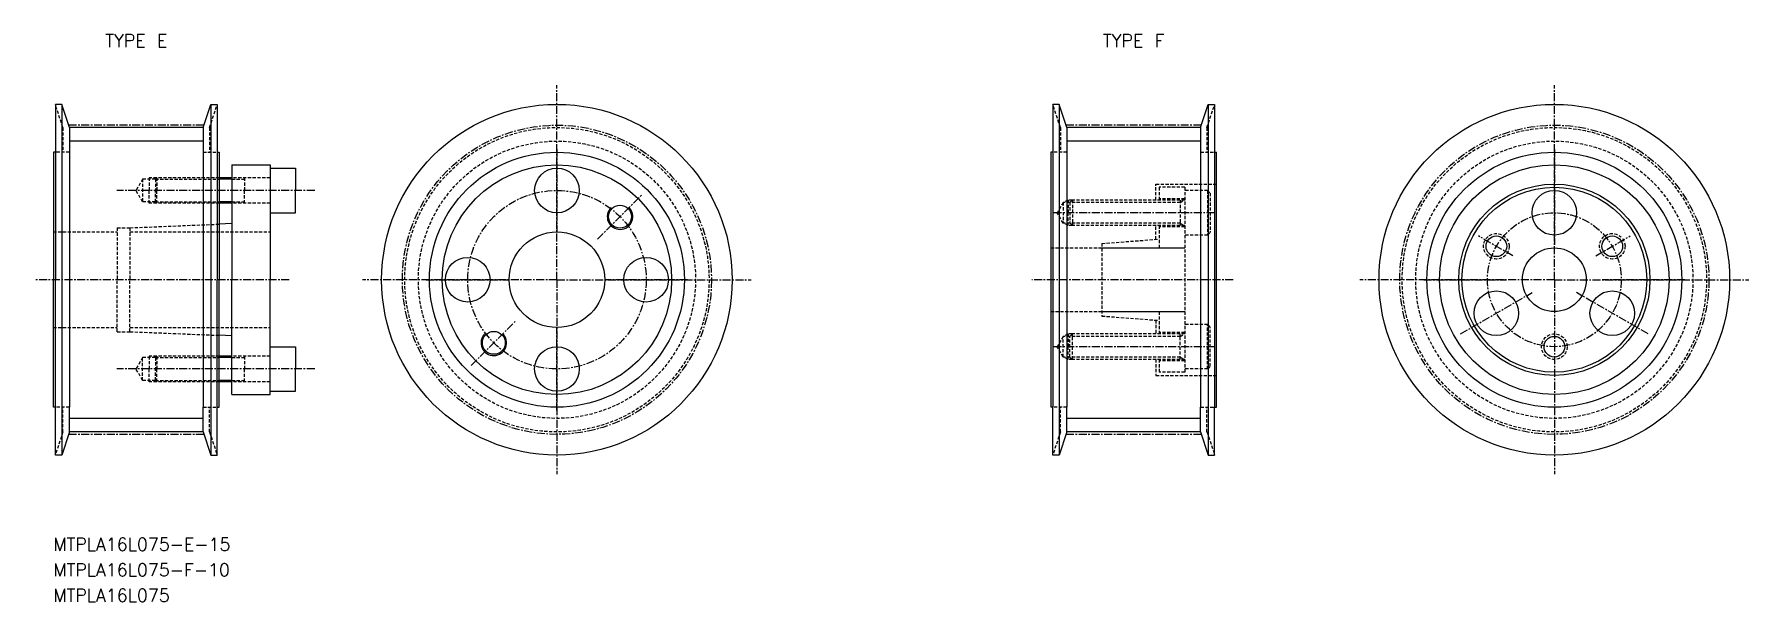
# Model space of a CAD drawing. Extents: x 21 to 290, y 61 to 150.
import ezdxf
from ezdxf.enums import TextEntityAlignment as Align

# ---------------------------------------------------------------- set-up
doc = ezdxf.new("R2010")
doc.units = 0
doc.linetypes.add('CENTER', pattern=[2, 1.25, -0.25, 0.25, -0.25])
doc.linetypes.add('DASHED', pattern=[0.75, 0.5, -0.25])
doc.layers.get('0').update_dxf_attribs({"linetype": 'CONTINUOUS'})
doc.layers.add('CENTER', color=1, linetype='CENTER')
doc.styles.add('MISUMI', font='txt.shx')

msp = doc.modelspace()

# ---------------------------------------------------------------- linework, layer by layer
at = {"color": 7, "linetype": 'CONTINUOUS'}
for p, q in [((24.58, 139.1), (24.58, 131.6)), ((25.58, 139.1), (24.58, 139.1)), ((25.58, 139.1), (25.58, 84.1)), ((26.78, 135.47), (25.58, 139.1)), ((47.78, 135.47), (48.98, 139.1)), ((48.98, 139.1), (48.98, 84.1)), ((48.98, 139.1), (49.98, 139.1)), ((49.98, 139.1), (49.98, 131.6)), ((181.08, 139.1), (181.08, 131.6)), ((182.08, 139.1), (181.08, 139.1)), ((182.08, 139.1), (182.08, 84.1)), ((183.28, 135.47), (182.08, 139.1)), ((204.28, 135.47), (205.48, 139.1)), ((205.48, 139.1), (205.48, 84.1)), ((205.48, 139.1), (206.48, 139.1)), ((206.48, 139.1), (206.48, 131.6)), ((47.78, 135.47), (26.78, 135.47)), ((26.78, 135.47), (26.78, 131.6)), ((47.78, 135.47), (47.78, 131.6)), ((204.28, 135.47), (183.28, 135.47)), ((183.28, 135.47), (183.28, 131.6)), ((204.28, 135.47), (204.28, 131.6)), ((24.28, 131.6), (24.28, 111.6)), ((24.58, 131.6), (24.28, 131.6)), ((24.58, 131.6), (24.58, 111.6)), ((26.78, 131.6), (26.78, 91.6)), ((47.78, 131.6), (47.78, 91.6)), ((49.98, 131.6), (49.98, 111.6)), ((49.98, 131.6), (50.28, 131.6)), ((50.28, 131.6), (50.28, 127.6)), ((52.28, 129.6), (58.28, 129.6)), ((52.28, 129.6), (52.28, 127.6)), ((58.28, 129.6), (58.28, 129.1)), ((180.78, 131.6), (180.78, 91.6)), ((181.08, 131.6), (180.78, 131.6)), ((181.08, 131.6), (181.08, 91.6)), ((183.28, 131.6), (183.28, 91.6)), ((204.28, 131.6), (204.28, 91.6)), ((206.48, 131.6), (206.48, 91.6)), ((206.48, 131.6), (206.78, 131.6)), ((206.78, 91.6), (206.78, 131.6)), ((50.28, 127.6), (50.28, 123.6)), ((52.28, 127.6), (50.28, 127.6)), ((52.28, 127.6), (52.28, 123.6)), ((58.28, 129.1), (58.28, 122.1)), ((58.28, 129.1), (62.28, 129.1)), ((62.28, 129.1), (62.28, 125.6)), ((62.28, 122.1), (62.28, 125.6)), ((50.28, 123.6), (50.28, 120.32)), ((52.28, 123.6), (50.28, 123.6)), ((52.28, 123.6), (52.28, 120.4)), ((58.28, 122.1), (58.28, 111.6)), ((58.28, 122.1), (62.28, 122.1)), ((52.28, 120.4), (50.28, 120.32)), ((50.28, 120.32), (50.28, 111.6)), ((52.28, 120.4), (52.28, 111.6)), ((24.28, 91.6), (24.28, 111.6)), ((24.58, 91.6), (24.58, 111.6)), ((49.98, 91.6), (49.98, 111.6)), ((50.28, 102.88), (50.28, 111.6)), ((52.28, 102.8), (52.28, 111.6)), ((58.28, 101.1), (58.28, 111.6)), ((50.28, 99.6), (50.28, 102.88)), ((52.28, 102.8), (50.28, 102.88)), ((52.28, 99.6), (52.28, 102.8)), ((52.28, 99.6), (50.28, 99.6)), ((50.28, 95.6), (50.28, 99.6)), ((52.28, 95.6), (52.28, 99.6)), ((58.28, 94.1), (58.28, 101.1)), ((58.28, 101.1), (62.28, 101.1)), ((62.28, 101.1), (62.28, 97.6)), ((62.28, 94.1), (62.28, 97.6)), ((50.28, 91.6), (50.28, 95.6)), ((52.28, 95.6), (50.28, 95.6)), ((52.28, 93.6), (52.28, 95.6)), ((24.58, 91.6), (24.28, 91.6)), ((24.58, 84.1), (24.58, 91.6)), ((26.78, 87.72), (26.78, 91.6)), ((47.78, 87.72), (47.78, 91.6)), ((49.98, 84.1), (49.98, 91.6)), ((49.98, 91.6), (50.28, 91.6)), ((52.28, 93.6), (58.28, 93.6)), ((58.28, 93.6), (58.28, 94.1)), ((58.28, 94.1), (62.28, 94.1)), ((181.08, 91.6), (180.78, 91.6)), ((181.08, 84.1), (181.08, 91.6)), ((183.28, 87.72), (183.28, 91.6)), ((204.28, 87.72), (204.28, 91.6)), ((206.48, 84.1), (206.48, 91.6)), ((206.48, 91.6), (206.78, 91.6)), ((26.78, 87.72), (25.58, 84.1)), ((47.78, 87.72), (26.78, 87.72)), ((47.78, 87.72), (48.98, 84.1)), ((183.28, 87.72), (182.08, 84.1)), ((204.28, 87.72), (183.28, 87.72)), ((204.28, 87.72), (205.48, 84.1)), ((25.58, 84.1), (24.58, 84.1)), ((48.98, 84.1), (49.98, 84.1)), ((182.08, 84.1), (181.08, 84.1)), ((205.48, 84.1), (206.48, 84.1))]:
    msp.add_line(p, q, dxfattribs=at)
at = {"color": 3, "linetype": 'DASHED'}
for p, q in [((25.78, 135.47), (24.58, 139.1)), ((48.78, 135.47), (49.98, 139.1)), ((182.28, 135.47), (181.08, 139.1)), ((205.28, 135.47), (206.48, 139.1)), ((25.78, 135.47), (25.78, 131.6)), ((48.78, 135.47), (48.78, 131.6)), ((182.28, 135.47), (182.28, 131.6)), ((205.28, 135.47), (205.28, 131.6)), ((26.78, 131.6), (24.58, 131.6)), ((47.78, 131.6), (49.98, 131.6)), ((183.28, 131.6), (181.08, 131.6)), ((204.28, 131.6), (206.48, 131.6)), ((38.28, 127.4), (37.24, 125.6)), ((40.28, 127.4), (38.28, 127.4)), ((38.28, 127.4), (38.28, 123.8)), ((40.48, 127.6), (39.28, 127.6)), ((39.28, 127.6), (39.28, 125.6)), ((40.48, 127.6), (40.28, 127.4)), ((40.28, 127.4), (50.28, 127.4)), ((40.28, 127.4), (40.28, 125.6)), ((50.28, 127.6), (40.48, 127.6)), ((40.48, 127.6), (40.48, 125.6)), ((58.28, 127.6), (52.28, 127.6)), ((52.28, 127.4), (54.28, 127.4)), ((54.28, 127.6), (54.28, 125.6)), ((197.27, 126.6), (206.78, 126.6)), ((197.27, 124.1), (197.27, 126.6)), ((38.28, 123.8), (37.24, 125.6)), ((40.28, 123.8), (38.28, 123.8)), ((39.28, 123.6), (39.28, 125.6)), ((40.28, 123.8), (40.28, 125.6)), ((40.28, 123.8), (50.28, 123.8)), ((40.48, 123.6), (40.28, 123.8)), ((40.48, 123.6), (40.48, 125.6)), ((52.28, 123.8), (54.28, 123.8)), ((54.28, 123.6), (54.28, 125.6)), ((183.48, 124.1), (182.83, 123.72)), ((183.48, 124.1), (183.48, 122.1)), ((184.16, 124.1), (183.48, 124.1)), ((183.78, 123.72), (184.16, 124.1)), ((201.78, 124.1), (184.16, 124.1)), ((184.16, 124.1), (184.16, 120.1)), ((201.78, 126.1), (197.78, 126.1)), ((197.78, 126.1), (197.78, 124.1)), ((201.78, 124.3), (197.78, 124.3)), ((201.08, 124.1), (201.08, 120.1)), ((201.08, 123.72), (201.73, 124.1)), ((201.78, 126.1), (201.78, 97.1)), ((205.38, 125.6), (201.78, 125.6)), ((205.38, 125.6), (205.38, 118.6)), ((205.38, 125.6), (205.78, 125.2)), ((205.78, 125.2), (205.78, 119)), ((40.48, 123.6), (39.28, 123.6)), ((50.28, 123.6), (40.48, 123.6)), ((58.28, 123.6), (52.28, 123.6)), ((182.71, 123.72), (181.78, 122.1)), ((182.71, 120.48), (181.78, 122.1)), ((182.71, 123.72), (182.71, 120.48)), ((183.78, 123.72), (182.71, 123.72)), ((183.48, 120.1), (183.48, 122.1)), ((201.08, 123.72), (183.78, 123.72)), ((183.78, 123.72), (183.78, 120.48)), ((24.28, 119.1), (34.28, 119.1)), ((34.28, 119.75), (34.28, 111.6)), ((34.28, 119.75), (36.28, 119.75)), ((36.28, 119.75), (50.28, 120.32)), ((36.28, 119.75), (36.28, 111.6)), ((36.28, 119.1), (58.28, 119.1)), ((183.78, 120.48), (182.71, 120.48)), ((183.48, 120.1), (182.83, 120.48)), ((184.16, 120.1), (183.48, 120.1)), ((201.08, 120.48), (183.78, 120.48)), ((184.16, 120.1), (183.78, 120.48)), ((201.78, 120.1), (184.16, 120.1)), ((197.27, 117.94), (197.27, 120.1)), ((197.78, 120.1), (197.78, 116.6)), ((201.78, 119.9), (197.78, 119.9)), ((201.08, 120.48), (201.73, 120.1)), ((205.38, 118.6), (201.78, 118.6)), ((205.38, 118.6), (205.78, 119)), ((180.78, 116.6), (201.78, 116.6)), ((188.78, 117.29), (197.78, 117.97)), ((188.78, 117.29), (188.78, 105.91)), ((188.78, 116.6), (201.78, 116.6)), ((34.28, 103.45), (34.28, 111.6)), ((36.28, 103.45), (36.28, 111.6)), ((180.78, 106.6), (201.78, 106.6)), ((188.78, 106.6), (201.78, 106.6)), ((188.78, 105.91), (197.78, 105.22)), ((197.27, 105.26), (197.27, 103.1)), ((197.78, 106.6), (197.78, 103.1)), ((24.28, 104.1), (34.28, 104.1)), ((34.28, 103.45), (36.28, 103.45)), ((36.28, 104.1), (58.28, 104.1)), ((36.28, 103.45), (50.28, 102.88)), ((182.71, 102.72), (181.78, 101.1)), ((182.71, 99.48), (182.71, 102.72)), ((183.78, 102.72), (182.71, 102.72)), ((183.48, 103.1), (182.83, 102.72)), ((183.48, 103.1), (183.48, 101.1)), ((184.16, 103.1), (183.48, 103.1)), ((184.16, 103.1), (183.78, 102.72)), ((201.08, 102.72), (183.78, 102.72)), ((183.78, 99.48), (183.78, 102.72)), ((201.78, 103.1), (184.16, 103.1)), ((184.16, 99.1), (184.16, 103.1)), ((201.78, 103.3), (197.78, 103.3)), ((201.08, 99.1), (201.08, 103.1)), ((201.08, 102.72), (201.73, 103.1)), ((205.38, 104.6), (201.78, 104.6)), ((205.38, 97.6), (205.38, 104.6)), ((205.38, 104.6), (205.78, 104.2)), ((205.78, 98), (205.78, 104.2)), ((40.48, 99.6), (39.28, 99.6)), ((39.28, 99.6), (39.28, 97.6)), ((40.48, 99.6), (40.28, 99.4)), ((50.28, 99.6), (40.48, 99.6)), ((40.48, 99.6), (40.48, 97.6)), ((58.28, 99.6), (52.28, 99.6)), ((54.28, 99.6), (54.28, 97.6)), ((182.71, 99.48), (181.78, 101.1)), ((183.48, 99.1), (183.48, 101.1)), ((38.28, 99.4), (37.24, 97.6)), ((38.28, 95.8), (37.24, 97.6)), ((38.28, 95.8), (38.28, 99.4)), ((40.28, 99.4), (38.28, 99.4)), ((39.28, 95.6), (39.28, 97.6)), ((40.28, 99.4), (50.28, 99.4)), ((40.28, 99.4), (40.28, 97.6)), ((40.28, 95.8), (40.28, 97.6)), ((40.48, 95.6), (40.48, 97.6)), ((52.28, 99.4), (54.28, 99.4)), ((54.28, 95.6), (54.28, 97.6)), ((183.78, 99.48), (182.71, 99.48)), ((183.48, 99.1), (182.83, 99.48)), ((184.16, 99.1), (183.48, 99.1)), ((201.08, 99.48), (183.78, 99.48)), ((183.78, 99.48), (184.16, 99.1)), ((201.78, 99.1), (184.16, 99.1)), ((197.27, 99.1), (197.27, 96.6)), ((197.78, 99.1), (197.78, 97.1)), ((201.78, 98.9), (197.78, 98.9)), ((201.78, 97.1), (197.78, 97.1)), ((201.08, 99.48), (201.73, 99.1)), ((205.38, 97.6), (201.78, 97.6)), ((205.38, 97.6), (205.78, 98)), ((40.28, 95.8), (38.28, 95.8)), ((40.48, 95.6), (39.28, 95.6)), ((40.28, 95.8), (50.28, 95.8)), ((40.48, 95.6), (40.28, 95.8)), ((50.28, 95.6), (40.48, 95.6)), ((52.28, 95.8), (54.28, 95.8)), ((58.28, 95.6), (52.28, 95.6)), ((197.27, 96.6), (206.78, 96.6)), ((26.78, 91.6), (24.58, 91.6)), ((25.78, 87.72), (25.78, 91.6)), ((47.78, 91.6), (49.98, 91.6)), ((48.78, 87.72), (48.78, 91.6)), ((183.28, 91.6), (181.08, 91.6)), ((182.28, 87.72), (182.28, 91.6)), ((204.28, 91.6), (206.48, 91.6)), ((205.28, 87.72), (205.28, 91.6)), ((25.78, 87.72), (24.58, 84.1)), ((48.78, 87.72), (49.98, 84.1)), ((182.28, 87.72), (181.08, 84.1)), ((205.28, 87.72), (206.48, 84.1))]:
    msp.add_line(p, q, dxfattribs=at)
at = {"color": 3, "linetype": 'CONTINUOUS'}
for p, q in [((47.78, 133.34), (26.78, 133.34)), ((204.28, 133.34), (183.28, 133.34)), ((47.78, 89.85), (26.78, 89.85)), ((204.28, 89.85), (183.28, 89.85))]:
    msp.add_line(p, q, dxfattribs=at)
at = {"color": 3}
for p, q in [((52.28, 127.4), (50.28, 127.4)), ((52.28, 123.8), (50.28, 123.8)), ((52.28, 99.4), (50.28, 99.4)), ((52.28, 95.8), (50.28, 95.8))]:
    msp.add_line(p, q, dxfattribs=at)
at = {"color": 7, "linetype": 'CONTINUOUS'}
for centre, radius in [((103.28, 111.6), 27.5), ((259.78, 111.6), 27.5), ((103.28, 111.6), 20), ((103.28, 111.6), 18), ((103.28, 111.6), 18), ((259.78, 111.6), 20), ((259.78, 111.6), 18), ((103.28, 125.6), 3.5), ((259.78, 111.6), 15), ((259.78, 111.6), 15), ((259.78, 111.6), 14.5), ((259.78, 122.1), 3.5), ((113.18, 121.5), 1.8), ((103.28, 111.6), 7.5), ((250.68, 116.85), 1.62), ((268.87, 116.85), 1.62), ((259.78, 111.6), 5), ((89.28, 111.6), 3.5), ((117.28, 111.6), 3.5), ((250.68, 106.35), 3.5), ((268.87, 106.35), 3.5), ((93.38, 101.7), 1.8), ((259.78, 101.1), 1.62), ((103.28, 97.6), 3.5)]:
    msp.add_circle(centre, radius, dxfattribs=at)
at = {"color": 3, "linetype": 'DASHED'}
for centre, radius in [((103.28, 111.6), 23.88), ((259.78, 111.6), 23.88), ((103.28, 111.6), 21.75), ((259.78, 111.6), 21.75), ((250.68, 116.85), 2), ((268.87, 116.85), 2), ((259.78, 101.1), 2)]:
    msp.add_circle(centre, radius, dxfattribs=at)
at = {"color": 3}
for centre in [(113.18, 121.5), (93.38, 101.7)]:
    msp.add_arc(centre, 2, 135, 47, dxfattribs=at)
at = {"layer": 'CENTER', "color": 1, "linetype": 'CENTER'}
for p, q in [((103.28, 111.6), (103.28, 142.1)), ((259.78, 111.6), (259.78, 142.1)), ((47.9, 135.85), (26.65, 135.85)), ((204.4, 135.85), (183.15, 135.85)), ((103.28, 132.1), (103.28, 119.1)), ((259.78, 132.1), (259.78, 119.1)), ((259.78, 130.1), (259.78, 117.1)), ((65.28, 125.6), (34.24, 125.6)), ((109.64, 117.96), (116.71, 125.03)), ((206.46, 122.1), (181.26, 122.1)), ((253.28, 115.35), (247.87, 118.47)), ((266.27, 115.35), (271.68, 118.47)), ((61.28, 111.6), (21.28, 111.6)), ((103.28, 111.6), (72.78, 111.6)), ((82.78, 111.6), (95.78, 111.6)), ((103.28, 111.6), (133.78, 111.6)), ((103.28, 111.6), (103.28, 81.1)), ((123.78, 111.6), (110.78, 111.6)), ((209.4, 111.6), (177.78, 111.6)), ((259.78, 111.6), (229.28, 111.6)), ((239.28, 111.6), (252.28, 111.6)), ((259.78, 111.6), (290.28, 111.6)), ((259.78, 111.6), (259.78, 81.1)), ((280.28, 111.6), (267.28, 111.6)), ((245.05, 103.1), (256.31, 109.6)), ((274.5, 103.1), (263.24, 109.6)), ((89.84, 98.16), (96.91, 105.23)), ((103.28, 91.1), (103.28, 104.1)), ((206.46, 101.1), (181.26, 101.1)), ((65.28, 97.6), (34.24, 97.6)), ((47.9, 87.34), (26.65, 87.34)), ((204.4, 87.34), (183.15, 87.34))]:
    msp.add_line(p, q, dxfattribs=at)
for centre, radius in [((103.28, 111.6), 24.25), ((259.78, 111.6), 24.25), ((103.28, 111.6), 14), ((259.78, 111.6), 10.5)]:
    msp.add_circle(centre, radius, dxfattribs=at)

# ---------------------------------------------------------------- texts
at = {"color": 7, "linetype": 'CONTINUOUS', "style": 'MISUMI'}
for s, p in [('TYPE E', (37.28, 149.1)), ('TYPE F', (193.78, 149.1))]:
    msp.add_text(s, height=2, dxfattribs=at).set_placement(p, align=Align.MIDDLE_CENTER)
for s, p in [('MTPLA16L075-E-15', (24.28, 69.1)), ('MTPLA16L075-F-10', (24.28, 65.1)), ('MTPLA16L075', (24.28, 61.1))]:
    msp.add_text(s, height=2, dxfattribs=at).set_placement(p)

doc.saveas('drawing.dxf')
